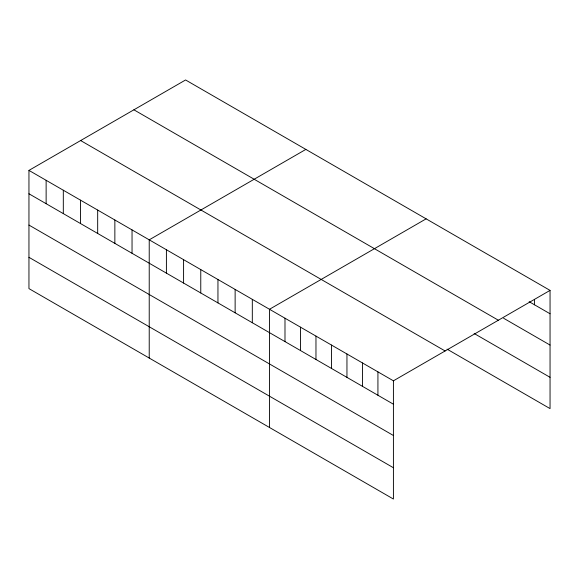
<?xml version="1.0" encoding="UTF-8"?>
<svg xmlns="http://www.w3.org/2000/svg" width="579" height="579" viewBox="0 0 579 579"><rect width="100%" height="100%" fill="white"/><g stroke="black" fill="none" stroke-linecap="round" stroke-linejoin="round"><path stroke-width="0.87" d="M28.95 170.392L393.416 380.816L393.416 499.033L28.95 288.61L28.95 170.392L185.584 79.967L550.05 290.39L550.05 408.608L447.046 349.137M305.857 149.404L149.223 239.836L149.223 358.054M426.13 218.84L269.496 309.273L269.496 427.49M393.416 380.816L550.05 290.39M529.141 301.695L550.05 313.767M503.578 318.233L550.05 345.062M133.894 109.807L498.36 320.23M474.15 333.49L550.05 377.313M80.64 140.552L445.106 350.975M28.95 193.777L393.416 404.2M28.95 225.072L393.416 435.495M28.95 257.315L393.416 467.738M534.562 299.43L534.562 304.829M377.928 371.877L377.928 395.254M362.44 362.932L362.44 386.316M346.951 353.986L346.951 377.37M331.456 345.048L331.456 368.425M315.968 336.102L315.968 359.487M300.479 327.157L300.479 350.541M284.991 318.218L284.991 341.603M252.314 299.357L252.314 322.735M235.132 289.435L235.132 312.819M217.95 279.512L217.95 302.897M200.768 269.597L200.768 292.974M183.586 259.674L183.586 283.059M166.405 249.752L166.405 273.136M132.041 229.914L132.041 253.298M114.859 219.998L114.859 243.375M97.677 210.076L97.677 233.46M80.495 200.153L80.495 223.537M63.314 190.238L63.314 213.615M46.132 180.315L46.132 203.699"/></g></svg>
